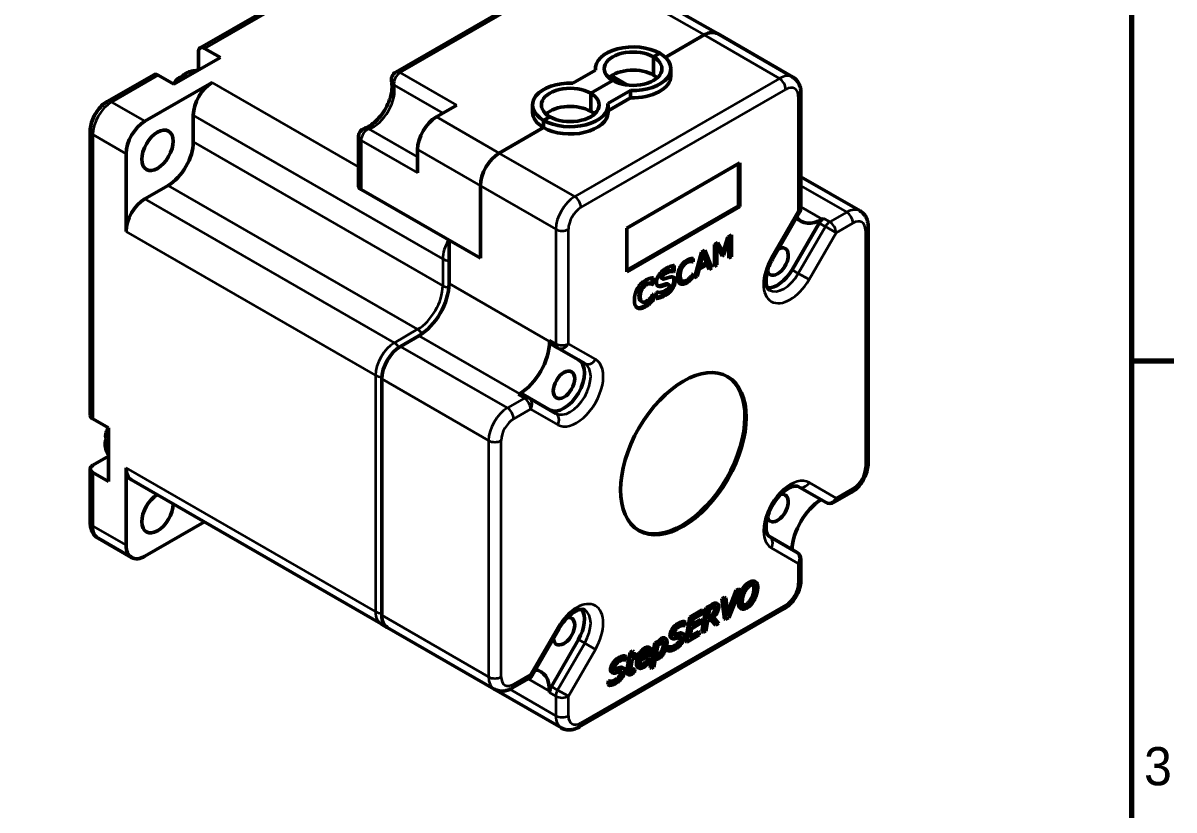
# Model space of a CAD drawing. Header units: millimetres. Extents: x -2 to 1336, y -106 to 364.
# Drawn here: x 377.6 to 507.1, y 222 to 310.7 of the extents above; entities that cross this region are included whole.
import ezdxf

# ---------------------------------------------------------------- set-up
doc = ezdxf.new("R2010")
doc.units = ezdxf.units.MM
doc.header["$LTSCALE"] = 1.2
doc.layers.get('0').update_dxf_attribs({"lineweight": 25})
for name, color, linetype, lineweight in [('경계(ISO)', 7, 'Continuous', 70), ('외형선(ISO)', 7, 'Continuous', 50), ('좁은 외형선(ISO)', 7, 'Continuous', 35)]:
    doc.layers.add(name, color=color, linetype=linetype, lineweight=lineweight)
doc.styles.get("Standard").update_dxf_attribs({"font": ''})
doc.styles.get('Standard').set_extended_font_data('Gulim')

# ---------------------------------------------------------------- blocks, each defined once
blk = doc.blocks.new('경계 Default Border')
at = {"layer": '경계(ISO)'}
blk.add_line((410, 222.75), (413.9, 222.75), dxfattribs=at)
at = {"layer": '경계(ISO)', "flags": 128}
blk.add_lwpolyline([(10, 10), (10, 287), (410, 287), (410, 10), (10, 10)], dxfattribs=at)
at = {"layer": '경계(ISO)', "insert": (411.16, 183.79), "char_height": 3.5, "attachment_point": 7}
blk.add_mtext('3', dxfattribs=at)

msp = doc.modelspace()

# ---------------------------------------------------------------- linework, layer by layer
at = {"layer": '외형선(ISO)', "color": 0}
for p, q in [((425.255, 323.878), (397.536, 307.875)), ((419.551, 305.154), (438.03, 315.822)), ((455.751, 309.485), (448.68, 313.567)), ((449.889, 306.817), (454.251, 309.336)), ((454.251, 309.336), (449.889, 306.817)), ((464.237, 304.586), (455.751, 309.485)), ((397.329, 307.417), (397.329, 305.376)), ((398.036, 307.826), (399.804, 306.805)), ((449.266, 307.274), (448.559, 306.866)), ((448.559, 306.866), (449.266, 307.274)), ((399.804, 306.805), (394.571, 303.784)), ((448.559, 304.825), (448.559, 306.866)), ((448.559, 306.866), (448.559, 304.825)), ((387.071, 301.833), (392.304, 304.854)), ((394.571, 303.784), (392.804, 304.805)), ((442.02, 305.377), (439.471, 303.905)), ((442.011, 305.372), (442.011, 305.539)), ((445.631, 303.699), (443.826, 304.741)), ((450.511, 304.723), (450.511, 305.539)), ((391.319, 299.62), (398.885, 303.988)), ((443.963, 304.213), (441.488, 302.784)), ((443.963, 304.213), (441.488, 302.784)), ((441.488, 300.742), (441.488, 302.784)), ((441.488, 302.784), (441.488, 300.742)), ((443.431, 301.619), (445.98, 303.091)), ((445.98, 302.274), (443.44, 300.808)), ((445.98, 302.274), (445.98, 303.091)), ((465.151, 289.912), (465.151, 302.804)), ((424.128, 300.11), (426.415, 301.43)), ((434.94, 301.457), (434.94, 300.64)), ((443.44, 300.64), (443.44, 301.457)), ((396.763, 300.314), (396.763, 297.293)), ((436.892, 300.13), (436.185, 299.722)), ((436.892, 300.13), (436.185, 299.722)), ((436.185, 298.905), (436.185, 299.722)), ((436.185, 298.905), (436.185, 299.722)), ((385.157, 266.511), (385.157, 298.517)), ((431.2, 296.027), (436.185, 298.905)), ((436.185, 298.905), (431.2, 296.027)), ((415.35, 292.353), (415.35, 297.878)), ((389.197, 287.209), (389.197, 295.946)), ((422.007, 293.795), (422.007, 296.435)), ((445.554, 287.576), (458.282, 294.925)), ((458.14, 294.843), (458.14, 290.108)), ((458.282, 294.925), (458.282, 290.026)), ((465.151, 293.362), (471.803, 289.521)), ((393.935, 292.394), (391.319, 290.883)), ((429.078, 284.188), (415.643, 291.945)), ((429.078, 292.353), (429.078, 284.188)), ((429.078, 292.353), (429.078, 284.188)), ((458.14, 290.108), (445.554, 282.841)), ((458.282, 290.026), (445.554, 282.677)), ((458.282, 290.026), (458.14, 290.108)), ((461.973, 284.139), (465.017, 289.412)), ((467.194, 288.155), (464.149, 282.882)), ((467.694, 288.683), (467.545, 288.597)), ((472.717, 261.122), (472.717, 287.74)), ((445.554, 282.677), (445.554, 287.576)), ((456.895, 286.395), (456.306, 284.619)), ((456.38, 284.911), (456.927, 286.59)), ((457.036, 286.313), (456.448, 284.538)), ((457.036, 286.313), (456.895, 286.395)), ((456.927, 286.59), (457.319, 286.816)), ((457.036, 284.204), (457.036, 286.313)), ((457.177, 286.735), (457.177, 284.448)), ((457.319, 286.816), (457.319, 284.367)), ((425.543, 281.33), (425.543, 286.229)), ((429.078, 284.188), (425.543, 286.229)), ((453.959, 284.877), (454.337, 285.095)), ((454.247, 285.043), (454.968, 283.173)), ((454.337, 285.095), (455.109, 283.091)), ((455.431, 285.726), (455.816, 285.948)), ((455.431, 283.277), (455.431, 285.726)), ((455.694, 285.539), (455.553, 285.62)), ((455.553, 285.62), (455.553, 283.511)), ((456.28, 284.441), (455.694, 285.539)), ((455.694, 285.539), (455.694, 283.429)), ((455.742, 285.906), (456.239, 284.992)), ((455.816, 285.948), (456.38, 284.911)), ((456.38, 284.911), (456.239, 284.992)), ((452.895, 283.868), (452.874, 283.856)), ((453.015, 283.774), (452.874, 283.856)), ((452.895, 284.166), (452.895, 283.868)), ((453.036, 283.786), (452.895, 283.868)), ((453.036, 283.786), (453.015, 283.774)), ((453.036, 284.172), (453.036, 283.786)), ((453.187, 281.981), (453.959, 284.877)), ((454, 284.779), (453.626, 283.36)), ((454.141, 284.698), (453.767, 283.278)), ((453.767, 283.278), (454.513, 283.709)), ((454.141, 284.698), (454, 284.779)), ((454.513, 283.709), (454.141, 284.698)), ((456.306, 284.619), (456.213, 284.566)), ((456.448, 284.538), (456.28, 284.441)), ((456.448, 284.538), (456.306, 284.619)), ((457.177, 284.448), (457.036, 284.367)), ((457.319, 284.367), (457.036, 284.204)), ((457.319, 284.367), (457.177, 284.448)), ((450.751, 282.798), (450.682, 282.758)), ((450.823, 282.677), (450.682, 282.758)), ((450.751, 283.351), (450.751, 282.798)), ((450.892, 282.716), (450.751, 282.798)), ((450.892, 282.716), (450.823, 282.677)), ((450.892, 283.374), (450.892, 282.716)), ((453.015, 282.442), (453.036, 282.454)), ((453.036, 282.454), (453.036, 282.072)), ((453.537, 283.027), (453.331, 282.228)), ((453.679, 282.945), (453.473, 282.146)), ((454.46, 283.56), (453.537, 283.027)), ((453.679, 282.945), (453.537, 283.027)), ((453.767, 283.278), (453.626, 283.36)), ((454.602, 283.478), (453.679, 282.945)), ((454.602, 283.478), (454.46, 283.56)), ((454.809, 282.918), (454.602, 283.478)), ((454.968, 283.173), (454.76, 283.053)), ((455.109, 283.091), (454.809, 282.918)), ((455.109, 283.091), (454.968, 283.173)), ((455.553, 283.511), (455.431, 283.44)), ((455.694, 283.429), (455.431, 283.277)), ((455.694, 283.429), (455.553, 283.511)), ((448.191, 281.313), (448.049, 281.395)), ((448.399, 281.363), (448.326, 281.321)), ((448.468, 281.24), (448.326, 281.321)), ((448.399, 281.967), (448.399, 281.363)), ((448.54, 281.282), (448.399, 281.363)), ((448.54, 281.282), (448.468, 281.24)), ((448.54, 281.974), (448.54, 281.282)), ((449.596, 281.862), (449.455, 281.943)), ((449.704, 282.294), (449.563, 282.376)), ((450.28, 281.216), (450.138, 281.298)), ((451.798, 281.641), (451.656, 281.723)), ((452.895, 282.262), (452.895, 282.154)), ((453.036, 282.072), (452.895, 282.154)), ((453.473, 282.146), (453.187, 281.981)), ((453.331, 282.228), (453.238, 282.174)), ((453.473, 282.146), (453.331, 282.228)), ((448.399, 280.016), (448.399, 279.569)), ((448.474, 280.133), (448.54, 280.171)), ((448.54, 280.171), (448.54, 279.488)), ((448.876, 280.346), (448.946, 280.387)), ((448.876, 279.663), (448.876, 280.346)), ((447.276, 279.283), (447.135, 279.365)), ((448.185, 279.119), (448.043, 279.201)), ((448.54, 279.488), (448.399, 279.569)), ((420.098, 274.268), (422.149, 275.451)), ((436.856, 274.97), (436.856, 274.798)), ((437.064, 274.512), (437.771, 274.104)), ((437.771, 274.104), (440.815, 272.346)), ((417.977, 270.593), (417.977, 243.976)), ((433.462, 268.919), (433.314, 268.834)), ((434.521, 268.475), (433.814, 268.883)), ((437.565, 266.717), (434.521, 268.475)), ((385.45, 266.103), (387.218, 265.082)), ((387.218, 265.082), (387.218, 259.04)), ((387.218, 261.898), (385.45, 260.877)), ((385.157, 260.469), (385.157, 254.427)), ((389.197, 251.855), (389.197, 260.591)), ((387.218, 259.04), (385.45, 260.061)), ((389.819, 259.218), (417.891, 243.01)), ((464.856, 258.466), (467.901, 256.708)), ((468.901, 256.708), (470.803, 257.806)), ((398.006, 254.491), (391.319, 250.63)), ((386.071, 252.645), (389.819, 250.481)), ((464.651, 251.079), (461.606, 252.837)), ((465.151, 248.017), (465.151, 250.213)), ((459.944, 247.788), (460.085, 247.706)), ((456.877, 244.262), (457.87, 246.788)), ((458.011, 246.707), (456.917, 243.921)), ((457.047, 243.7), (458.309, 246.879)), ((457.87, 246.788), (458.168, 246.96)), ((457.87, 246.788), (458.011, 246.707)), ((458.309, 246.879), (458.011, 246.707)), ((458.168, 246.96), (458.309, 246.879)), ((454.001, 242.105), (454.491, 244.838)), ((454.491, 244.838), (455.068, 245.171)), ((454.491, 244.838), (454.633, 244.756)), ((455.21, 245.089), (454.633, 244.756)), ((455.593, 245.34), (455.734, 245.258)), ((455.648, 245.318), (455.789, 245.236)), ((456.247, 245.852), (456.54, 246.021)), ((456.53, 243.565), (456.247, 245.852)), ((456.247, 245.852), (456.389, 245.77)), ((456.681, 245.939), (456.389, 245.77)), ((456.389, 245.77), (456.671, 243.484)), ((456.54, 246.021), (456.681, 245.939)), ((456.917, 243.921), (456.681, 245.939)), ((440.185, 231.393), (463.237, 244.702)), ((452.157, 241.041), (452.647, 243.773)), ((452.789, 243.691), (452.299, 240.959)), ((452.647, 243.773), (454.043, 244.579)), ((452.647, 243.773), (452.789, 243.691)), ((454.184, 244.497), (452.789, 243.691)), ((452.877, 242.773), (453.015, 243.547)), ((453.015, 243.547), (454.129, 244.189)), ((454.043, 244.579), (454.184, 244.497)), ((454.129, 244.189), (454.184, 244.497)), ((454.633, 244.756), (454.143, 242.024)), ((454.676, 243.571), (454.863, 244.621)), ((454.974, 243.743), (454.676, 243.571)), ((454.709, 243.754), (454.833, 243.825)), ((454.863, 244.621), (455.182, 244.805)), ((455.26, 244.204), (455.402, 244.122)), ((455.916, 243.048), (455.305, 243.752)), ((456.53, 243.565), (456.671, 243.484)), ((456.671, 243.484), (457.047, 243.7)), ((458.32, 244.794), (458.461, 244.712)), ((418.598, 242.602), (417.891, 243.01)), ((418.598, 242.602), (430.619, 235.662)), ((434.887, 237.225), (437.931, 242.498)), ((452.052, 243.293), (452.193, 243.212)), ((452.108, 242.813), (452.129, 242.825)), ((452.129, 242.825), (452.193, 243.212)), ((452.636, 241.43), (452.822, 242.465)), ((452.822, 242.465), (453.937, 243.109)), ((453.992, 243.417), (452.877, 242.773)), ((452.91, 242.955), (453.851, 243.498)), ((453.851, 243.498), (453.992, 243.417)), ((453.937, 243.109), (453.992, 243.417)), ((454.429, 242.189), (454.624, 243.282)), ((454.624, 243.282), (455.028, 243.515)), ((455.444, 242.938), (454.979, 243.487)), ((455.028, 243.515), (455.585, 242.857)), ((455.444, 242.938), (455.585, 242.857)), ((455.585, 242.857), (455.916, 243.048)), ((440.108, 241.241), (437.064, 235.968)), ((448.692, 240.878), (448.959, 241.032)), ((449.1, 240.95), (448.833, 240.796)), ((448.959, 241.032), (449.1, 240.95)), ((449.062, 240.736), (449.1, 240.95)), ((449.797, 241.429), (449.938, 241.347)), ((450.533, 241.438), (450.674, 241.356)), ((450.971, 241.802), (451.112, 241.72)), ((451.466, 241.961), (451.608, 241.88)), ((451.766, 241.952), (451.908, 241.871)), ((452.157, 241.041), (452.299, 240.959)), ((452.299, 240.959), (453.696, 241.766)), ((453.751, 242.074), (452.636, 241.43)), ((452.669, 241.612), (453.61, 242.155)), ((453.61, 242.155), (453.751, 242.074)), ((453.696, 241.766), (453.751, 242.074)), ((454.001, 242.105), (454.143, 242.024)), ((454.143, 242.024), (454.429, 242.189)), ((445.809, 239.213), (445.914, 239.802)), ((445.914, 239.802), (446.183, 239.957)), ((445.914, 239.802), (446.056, 239.72)), ((446.056, 239.72), (445.95, 239.131)), ((446.324, 239.875), (446.056, 239.72)), ((446.183, 239.957), (446.324, 239.875)), ((446.219, 239.286), (446.324, 239.875)), ((446.251, 239.469), (446.63, 239.687)), ((446.63, 239.687), (446.771, 239.605)), ((447.16, 239.275), (447.875, 239.688)), ((447.875, 239.688), (448.016, 239.606)), ((448.016, 240.373), (448.157, 240.291)), ((448.188, 238.071), (448.692, 240.878)), ((448.833, 240.796), (448.33, 237.99)), ((448.692, 240.878), (448.833, 240.796)), ((448.802, 239.284), (449.01, 240.446)), ((450.136, 240.034), (450.206, 240.448)), ((450.136, 240.034), (450.278, 239.952)), ((450.206, 240.448), (450.225, 240.459)), ((450.206, 240.448), (450.347, 240.366)), ((450.225, 240.459), (450.366, 240.377)), ((450.347, 240.366), (450.278, 239.952)), ((450.366, 240.377), (450.347, 240.366)), ((445.35, 239.424), (445.491, 239.342)), ((445.406, 238.943), (445.427, 238.955)), ((445.427, 238.955), (445.491, 239.342)), ((445.561, 237.832), (445.726, 238.752)), ((445.578, 238.83), (445.627, 239.108)), ((445.578, 238.83), (445.72, 238.749)), ((445.627, 239.108), (445.809, 239.213)), ((445.627, 239.108), (445.768, 239.026)), ((445.9, 238.852), (445.703, 237.751)), ((445.768, 239.026), (445.72, 238.749)), ((445.72, 238.749), (445.9, 238.852)), ((445.95, 239.131), (445.768, 239.026)), ((445.809, 239.213), (445.95, 239.131)), ((445.997, 238.061), (446.168, 239.007)), ((446.168, 239.007), (446.723, 239.327)), ((446.771, 239.605), (446.219, 239.286)), ((446.723, 239.327), (446.771, 239.605)), ((447.065, 238.829), (448.239, 239.507)), ((448.016, 239.606), (447.103, 239.079)), ((447.982, 239.076), (447.998, 239.085)), ((447.982, 239.076), (448.123, 238.994)), ((447.998, 239.085), (448.139, 239.003)), ((448.08, 238.636), (448.139, 239.003)), ((448.139, 239.003), (448.123, 238.994)), ((448.598, 238.145), (448.752, 239.007)), ((443.831, 237.568), (443.973, 237.487)), ((444.269, 237.932), (444.411, 237.851)), ((444.765, 238.092), (444.906, 238.011)), ((445.065, 238.083), (445.206, 238.002)), ((445.561, 237.832), (445.703, 237.751)), ((445.624, 237.354), (445.765, 237.272)), ((446.316, 237.95), (446.33, 237.958)), ((446.316, 237.95), (446.458, 237.869)), ((446.33, 237.958), (446.471, 237.877)), ((446.421, 237.582), (446.471, 237.877)), ((446.471, 237.877), (446.458, 237.869)), ((446.784, 238.112), (446.925, 238.031)), ((448.188, 238.071), (448.33, 237.99)), ((448.33, 237.99), (448.598, 238.145)), ((432.619, 235.761), (434.521, 236.859)), ((443.435, 236.165), (443.504, 236.579)), ((443.435, 236.165), (443.576, 236.083)), ((443.504, 236.579), (443.523, 236.59)), ((443.504, 236.579), (443.645, 236.497)), ((443.523, 236.59), (443.664, 236.508)), ((443.645, 236.497), (443.576, 236.083)), ((443.664, 236.508), (443.645, 236.497)), ((438.185, 231.294), (430.619, 235.662)), ((436.856, 235.443), (436.856, 235.271))]:
    msp.add_line(p, q, dxfattribs=at)
for centre, radius, start, end in [((397.188, 302.273), 3.05, 89.07064, 101.26179), ((420.051, 304.287), 1, 120, 193.05943), ((397.188, 302.273), 3.05, 138.73821, 150), ((416.35, 297.878), 1, 106.94057, 180), ((464.151, 289.912), 1, 330, 0), ((389.834, 263.571), 3.05, 150, 161.26179), ((389.834, 263.571), 3.05, 198.73821, 210.92936), ((468.401, 257.574), 1, 240, 300), ((464.151, 250.213), 1, 0, 60), ((434.021, 237.725), 1, 300, 330)]:
    msp.add_arc(centre, radius, start, end, dxfattribs=at)
for centre, major_axis, start_param, end_param in [((454.251, 306.887), (1.5, 2.598), 0, 0.7853982), ((454.251, 306.887), (1.5, 2.598), 0, 0.7853982), ((398.036, 307.009), (-0.5, 0.866), 5.4977871, 7.0685835), ((446.261, 305.539), (-4.25, 0), 3.9269908, 6.3493296), ((446.261, 305.539), (-3.25, 0), 3.9269908, 7.0685835), ((446.261, 305.539), (4.25, 0), 4.6462447, 7.0685835), ((446.261, 305.539), (3.25, 0), 3.9269908, 7.0685835), ((392.804, 303.988), (-0.5, 0.866), 5.4977871, 6.2831853), ((396.622, 301.947), (-1.472, 2.549), 6.0537134, 6.4765888), ((397.188, 304.315), (-1.747, 0), 5.0221657, 5.9734086), ((397.753, 302.6), (-1.472, 2.549), 6.0537134, 6.145922), ((446.261, 303.498), (-3.25, 0), 3.9269908, 5.7080739), ((446.261, 304.723), (4.25, 0), 4.6462447, 6.2831853), ((446.261, 303.498), (-3.25, 0), 3.7167041, 3.9269908), ((398.885, 301.539), (-1.5, -2.598), 3.9269908, 5.4977871), ((439.19, 301.457), (-4.25, 0), 4.6462447, 7.0685835), ((439.19, 301.457), (-3.25, 0), 3.9269908, 7.0685835), ((439.19, 301.457), (3.25, 0), 3.9269908, 7.0685835), ((439.19, 300.64), (-4.25, 0), 0, 0.7853982), ((439.19, 301.457), (4.25, 0), 3.9269908, 6.3493296), ((439.19, 300.64), (4.25, 0), 3.9269908, 6.2831853), ((439.19, 299.416), (-3.25, 0), 3.9269908, 5.7080739), ((439.19, 299.416), (-3.25, 0), 3.7167041, 3.9269908), ((391.319, 297.17), (1.5, 2.598), 0.7853982, 2.3561945), ((424.128, 297.66), (-1.5, -2.598), 3.9269908, 5.4977871), ((393.935, 295.66), (2, 3.464), 3.9269908, 5.4977871), ((431.2, 293.578), (-1.5, -2.598), 3.9269908, 5.4977871), ((431.2, 293.578), (1.5, 2.598), 0.7853982, 2.3561945), ((416.35, 292.353), (-1, 0), 0, 0.7853982), ((391.319, 288.434), (-1.5, -2.598), 3.9269908, 5.4977871), ((467.545, 292.516), (-2.4, -4.157), 6.0511642, 7.0685835), ((467.694, 287.866), (0.5, 0.866), 0.7853982, 1.5707963), ((462.524, 283.821), (0.85, 1.472), 2.6675698, 6.9897915), ((462.524, 283.821), (-1.625, -2.815), 0.2655648, 1.5707963), ((422.149, 279.371), (-2.4, -4.157), 0.7853982, 2.3561945), ((433.462, 272.839), (-2.4, -4.157), 0.7853982, 2.3561945), ((437.564, 275.378), (-0.5, -0.866), 5.4977871, 6.2831853), ((420.098, 271.818), (-1.5, -2.598), 3.9269908, 5.4977871), ((438.483, 269.94), (1.625, 2.815), 3.1415927, 6.2831853), ((451.776, 262.265), (5, 8.66), 3.1557353, 6.2690427), ((433.314, 268.017), (0.5, 0.866), 0, 0.7853982), ((386.157, 266.511), (-1, 0), 0, 0.7853982), ((389.834, 264.225), (-2.943, 0), 6.0897819, 6.5126572), ((388.066, 262.551), (-0.874, 1.513), 0.3097767, 1.2610197), ((389.834, 262.918), (-2.943, 0), 0.1372633, 0.2294719), ((386.157, 260.469), (-1, 0), 5.4977871, 7.0685835), ((391.319, 261.816), (-1.5, -2.598), 5.4977871, 6.2831853), ((392.733, 255.529), (-1.25, -2.165), 3.9439049, 8.6224658), ((462.524, 256.06), (0.85, 1.472), 2.6675698, 6.7572081), ((467.545, 253.161), (2.4, 4.157), 0.8270043, 2.3145883), ((391.319, 253.079), (-1.5, -2.598), 5.4977871, 7.0685835), ((420.098, 245.2), (-1.5, -2.598), 5.4977871, 6.2831853), ((438.483, 242.179), (0.85, 1.472), 2.4349865, 6.7572081), ((438.483, 242.179), (1.625, 2.815), 4.712389, 6.0176205), ((433.462, 233.484), (2.4, 4.157), 5.4977871, 6.5152064), ((437.564, 235.68), (0.5, 0.866), 1.5707963, 2.3561945)]:
    msp.add_ellipse(centre, major_axis=major_axis, ratio=0.5773503, start_param=start_param, end_param=end_param, dxfattribs=at)
for centre, major_axis in [((392.733, 296.354), (1.25, 2.165)), ((451.918, 262.183), (5, 8.66)), ((438.483, 269.94), (-0.85, -1.472))]:
    msp.add_ellipse(centre, major_axis=major_axis, ratio=0.5773503, dxfattribs=at)
for points, degree, knots in [([(464.237, 304.586), (464.367, 304.51), (464.488, 304.416), (464.696, 304.205), (464.785, 304.088), (464.929, 303.844), (464.986, 303.716), (465.073, 303.458), (465.103, 303.328), (465.142, 303.066), (465.151, 302.935), (465.151, 302.804)], 3, [0.78539816, 0.78539816, 0.78539816, 0.78539816, 0.9424778, 0.9424778, 1.09955743, 1.09955743, 1.25663706, 1.25663706, 1.41371669, 1.41371669, 1.57079633, 1.57079633, 1.57079633, 1.57079633]), ([(416.059, 298.834), (416.235, 298.888), (416.439, 298.981), (416.871, 299.251), (417.098, 299.428), (417.551, 299.859), (417.776, 300.116), (418.193, 300.685), (418.385, 300.999), (418.709, 301.645), (418.842, 301.978), (419.033, 302.619), (419.093, 302.928), (419.143, 303.479), (419.135, 303.723), (419.096, 303.972), (419.087, 304.018), (419.077, 304.062)], 3, [1.3388368, 1.3388368, 1.3388368, 1.3388368, 1.6123959, 1.6123959, 1.8860299, 1.8860299, 2.1686032, 2.1686032, 2.4571963, 2.4571963, 2.7466141, 2.7466141, 3.0313733, 3.0313733, 3.307222, 3.307222, 3.3735522, 3.3735522, 3.3735522, 3.3735522]), ([(385.157, 298.517), (385.157, 298.779), (385.192, 299.04), (385.316, 299.555), (385.406, 299.808), (385.632, 300.297), (385.768, 300.532), (386.078, 300.972), (386.253, 301.176), (386.636, 301.541), (386.844, 301.702), (387.071, 301.833)], 3, [6.2831853, 6.2831853, 6.2831853, 6.2831853, 6.5973446, 6.5973446, 6.9115038, 6.9115038, 7.2256631, 7.2256631, 7.5398224, 7.5398224, 7.8539816, 7.8539816, 7.8539816, 7.8539816]), ([(471.803, 289.521), (471.933, 289.446), (472.054, 289.352), (472.262, 289.141), (472.351, 289.024), (472.496, 288.779), (472.552, 288.652), (472.639, 288.394), (472.669, 288.263), (472.708, 288.002), (472.717, 287.871), (472.717, 287.74)], 3, [0.78539816, 0.78539816, 0.78539816, 0.78539816, 0.9424778, 0.9424778, 1.09955743, 1.09955743, 1.25663706, 1.25663706, 1.41371669, 1.41371669, 1.57079633, 1.57079633, 1.57079633, 1.57079633]), ([(461.606, 280.598), (461.541, 280.636), (461.48, 280.69), (461.349, 280.911), (461.286, 281.079), (461.224, 281.496), (461.217, 281.728), (461.265, 282.248), (461.321, 282.536), (461.498, 283.142), (461.622, 283.459), (461.836, 283.894), (461.902, 284.018), (461.973, 284.139)], 3, [3.9269908, 3.9269908, 3.9269908, 3.9269908, 4.2411501, 4.2411501, 4.5553093, 4.5553093, 4.8247761, 4.8247761, 5.0995412, 5.0995412, 5.3832016, 5.3832016, 5.4977871, 5.4977871, 5.4977871, 5.4977871]), ([(450.138, 281.298), (450.132, 281.302), (450.056, 281.333), (449.922, 281.293)], 2, [0.8913043, 0.8913043, 0.8913043, 1, 2, 2, 2]), ([(452.174, 281.516), (451.942, 281.382), (451.613, 281.323), (451.501, 281.361)], 2, [0, 0, 0, 1, 1.7438191, 1.7438191, 1.7438191]), ([(446.924, 279.952), (446.924, 279.684), (447.049, 279.414), (447.135, 279.365)], 2, [0, 0, 0, 1, 1.8989899, 1.8989899, 1.8989899]), ([(449.698, 280.079), (449.391, 279.902), (449.013, 279.786), (448.876, 279.763)], 2, [0, 0, 0, 1, 1.6548861, 1.6548861, 1.6548861]), ([(447.524, 278.819), (447.247, 278.659), (446.821, 278.586), (446.673, 278.64)], 2, [0, 0, 0, 1, 1.8261362, 1.8261362, 1.8261362]), ([(472.717, 261.122), (472.717, 260.86), (472.682, 260.599), (472.557, 260.085), (472.467, 259.832), (472.242, 259.343), (472.106, 259.107), (471.795, 258.668), (471.621, 258.463), (471.238, 258.098), (471.029, 257.937), (470.803, 257.806)], 3, [1.5707963, 1.5707963, 1.5707963, 1.5707963, 1.8849556, 1.8849556, 2.1991149, 2.1991149, 2.5132741, 2.5132741, 2.8274334, 2.8274334, 3.1415927, 3.1415927, 3.1415927, 3.1415927]), ([(461.606, 252.837), (461.541, 252.875), (461.48, 252.929), (461.347, 253.154), (461.281, 253.331), (461.222, 253.764), (461.218, 253.999), (461.271, 254.524), (461.33, 254.815), (461.514, 255.423), (461.64, 255.74), (461.953, 256.364), (462.14, 256.669), (462.549, 257.229), (462.773, 257.483), (463.223, 257.91), (463.45, 258.085), (463.872, 258.343), (464.067, 258.428), (464.4, 258.525), (464.536, 258.537), (464.735, 258.521), (464.8, 258.498), (464.856, 258.466)], 3, [3.9269908, 3.9269908, 3.9269908, 3.9269908, 4.2411501, 4.2411501, 4.5674474, 4.5674474, 4.8367766, 4.8367766, 5.1119613, 5.1119613, 5.3959444, 5.3959444, 5.6845881, 5.6845881, 5.9724009, 5.9724009, 6.2538834, 6.2538834, 6.5258979, 6.5258979, 6.7985939, 6.7985939, 7.0685835, 7.0685835, 7.0685835, 7.0685835]), ([(385.157, 254.427), (385.157, 254.296), (385.166, 254.165), (385.205, 253.903), (385.235, 253.773), (385.321, 253.515), (385.378, 253.387), (385.523, 253.143), (385.611, 253.025), (385.82, 252.814), (385.94, 252.721), (386.071, 252.645)], 3, [0, 0, 0, 0, 0.15707963, 0.15707963, 0.31415927, 0.31415927, 0.4712389, 0.4712389, 0.62831853, 0.62831853, 0.78539816, 0.78539816, 0.78539816, 0.78539816]), ([(459.34, 247.689), (459.718, 247.907), (459.939, 247.791), (459.944, 247.788)], 2, [0, 0, 0, 1, 1.0242826, 1.0242826, 1.0242826]), ([(465.151, 248.017), (465.151, 247.755), (465.116, 247.495), (464.991, 246.98), (464.901, 246.727), (464.676, 246.238), (464.54, 246.003), (464.229, 245.563), (464.055, 245.358), (463.672, 244.993), (463.463, 244.833), (463.237, 244.702)], 3, [1.5707963, 1.5707963, 1.5707963, 1.5707963, 1.8849556, 1.8849556, 2.1991149, 2.1991149, 2.5132741, 2.5132741, 2.8274334, 2.8274334, 3.1415927, 3.1415927, 3.1415927, 3.1415927]), ([(437.931, 242.498), (438.108, 242.804), (438.311, 243.096), (438.742, 243.615), (438.971, 243.843), (439.42, 244.213), (439.639, 244.356), (440.035, 244.553), (440.212, 244.61), (440.506, 244.66), (440.617, 244.652), (440.744, 244.621), (440.781, 244.605), (440.815, 244.586)], 3, [5.4977871, 5.4977871, 5.4977871, 5.4977871, 5.7867825, 5.7867825, 6.0729523, 6.0729523, 6.3511453, 6.3511453, 6.6208215, 6.6208215, 6.9044028, 6.9044028, 7.0685835, 7.0685835, 7.0685835, 7.0685835]), ([(417.891, 243.01), (418.022, 242.935), (418.163, 242.878), (418.311, 242.839), (418.316, 242.837), (418.321, 242.836)], 3, [0.78539816, 0.78539816, 0.78539816, 0.78539816, 0.9424778, 0.9424778, 0.94781931, 0.94781931, 0.94781931, 0.94781931]), ([(449.045, 240.982), (449.113, 241.068), (449.31, 241.287), (449.464, 241.376)], 2, [0.4748431, 0.4748431, 0.4748431, 1, 2, 2, 2]), ([(447.592, 240.295), (447.863, 240.451), (448.011, 240.375), (448.016, 240.373)], 2, [0, 0, 0, 1, 1.0344828, 1.0344828, 1.0344828]), ([(448.819, 239.378), (448.828, 239.379), (448.921, 239.402), (449.04, 239.471)], 2, [0.8952138, 0.8952138, 0.8952138, 1, 2, 2, 2]), ([(432.619, 235.761), (432.505, 235.696), (432.388, 235.638), (432.141, 235.541), (432.013, 235.501), (431.747, 235.448), (431.608, 235.433), (431.324, 235.436), (431.178, 235.454), (430.891, 235.529), (430.75, 235.586), (430.619, 235.662)], 3, [3.14159265, 3.14159265, 3.14159265, 3.14159265, 3.29867229, 3.29867229, 3.45575192, 3.45575192, 3.61283155, 3.61283155, 3.76991118, 3.76991118, 3.92699082, 3.92699082, 3.92699082, 3.92699082]), ([(440.185, 231.393), (440.072, 231.327), (439.954, 231.269), (439.708, 231.172), (439.579, 231.133), (439.313, 231.079), (439.174, 231.065), (438.89, 231.068), (438.744, 231.086), (438.457, 231.161), (438.316, 231.218), (438.185, 231.294)], 3, [3.14159265, 3.14159265, 3.14159265, 3.14159265, 3.29867229, 3.29867229, 3.45575192, 3.45575192, 3.61283155, 3.61283155, 3.76991118, 3.76991118, 3.92699082, 3.92699082, 3.92699082, 3.92699082])]:
    msp.add_open_spline(points, degree=degree, knots=knots, dxfattribs=at)
for points in [[(451.564, 283.21), (451.699, 283.448), (452.084, 283.838), (452.318, 283.973)], [(452.157, 283.766), (451.996, 283.673), (451.738, 283.404), (451.636, 283.219)], [(452.874, 283.856), (452.697, 283.924), (452.353, 283.879), (452.157, 283.766)], [(453.015, 283.774), (452.839, 283.842), (452.494, 283.797), (452.298, 283.684)], [(452.318, 283.973), (452.487, 284.071), (452.828, 284.172), (453.036, 284.172)], [(448.89, 281.507), (448.89, 281.906), (449.51, 282.768), (449.997, 283.049)], [(449.874, 282.616), (449.793, 282.569), (449.635, 282.453), (449.563, 282.376)], [(450.015, 282.534), (449.934, 282.488), (449.777, 282.371), (449.704, 282.294)], [(450.682, 282.758), (450.532, 282.81), (450.1, 282.747), (449.874, 282.616)], [(449.997, 283.049), (450.242, 283.19), (450.718, 283.355), (450.892, 283.374)], [(450.823, 282.677), (450.674, 282.728), (450.242, 282.665), (450.015, 282.534)], [(451.277, 282.1), (451.277, 282.404), (451.426, 282.966), (451.564, 283.21)], [(451.636, 283.219), (451.537, 283.038), (451.428, 282.599), (451.428, 282.351)], [(451.777, 283.137), (451.679, 282.956), (451.569, 282.517), (451.569, 282.269)], [(452.298, 283.684), (452.137, 283.591), (451.879, 283.322), (451.777, 283.137)], [(452.3, 281.707), (452.505, 281.825), (452.861, 282.193), (453.015, 282.442)], [(446.746, 280.78), (446.908, 281.062), (447.385, 281.545), (447.668, 281.709)], [(447.623, 281.293), (447.49, 281.216), (447.245, 280.977), (447.144, 280.807)], [(447.765, 281.212), (447.631, 281.135), (447.387, 280.896), (447.286, 280.725)], [(448.049, 281.395), (447.957, 281.402), (447.744, 281.363), (447.623, 281.293)], [(447.668, 281.709), (447.823, 281.798), (448.074, 281.903), (448.181, 281.932)], [(448.191, 281.313), (448.098, 281.32), (447.886, 281.282), (447.765, 281.212)], [(448.326, 281.321), (448.28, 281.341), (448.138, 281.385), (448.049, 281.395)], [(448.181, 281.932), (448.292, 281.959), (448.472, 281.972), (448.54, 281.974)], [(448.468, 281.24), (448.421, 281.259), (448.28, 281.304), (448.191, 281.313)], [(449.476, 281.028), (449.165, 280.965), (448.89, 281.208), (448.89, 281.507)], [(449.334, 281.11), (449.136, 281.07), (449.009, 281.105)], [(449.922, 281.293), (449.783, 281.25), (449.472, 281.138), (449.334, 281.11)], [(449.563, 282.376), (449.498, 282.31), (449.405, 282.14), (449.405, 282.065)], [(449.405, 282.065), (449.405, 281.972), (449.455, 281.943)], [(450.064, 281.212), (449.924, 281.168), (449.613, 281.056), (449.476, 281.028)], [(449.704, 282.294), (449.639, 282.229), (449.547, 282.058), (449.547, 281.984)], [(449.547, 281.984), (449.547, 281.869), (449.696, 281.834), (449.904, 281.906)], [(450.85, 281.693), (450.85, 281.271), (450.229, 280.386), (449.698, 280.079)], [(450.991, 281.612), (450.991, 281.189), (450.371, 280.304), (449.839, 279.997)], [(449.904, 281.906), (450.039, 281.951), (450.292, 282.036), (450.435, 282.065)], [(450.334, 281.1), (450.334, 281.195), (450.197, 281.251), (450.064, 281.212)], [(450.435, 282.065), (450.72, 282.12), (450.991, 281.908), (450.991, 281.612)], [(450.744, 282.068), (450.85, 281.955), (450.85, 281.693)], [(451.568, 281.312), (451.431, 281.389), (451.277, 281.782), (451.277, 282.1)], [(451.428, 282.351), (451.428, 282.093), (451.549, 281.793), (451.644, 281.73)], [(452.316, 281.434), (452.084, 281.3), (451.706, 281.232), (451.568, 281.312)], [(451.569, 282.269), (451.569, 282.011), (451.691, 281.711), (451.786, 281.648)], [(451.644, 281.73), (451.65, 281.726), (451.656, 281.723)], [(451.786, 281.648), (451.886, 281.584), (452.153, 281.622), (452.3, 281.707)], [(452.587, 281.83), (452.5, 281.748), (452.296, 281.586), (452.174, 281.516)], [(452.728, 281.748), (452.641, 281.666), (452.437, 281.504), (452.316, 281.434)], [(452.895, 282.154), (452.817, 282.069), (452.69, 281.928), (452.587, 281.83)], [(453.036, 282.072), (452.958, 281.987), (452.832, 281.846), (452.728, 281.748)], [(446.403, 279.49), (446.403, 279.831), (446.579, 280.485), (446.746, 280.78)], [(447.144, 280.807), (447.045, 280.64), (446.924, 280.208), (446.924, 279.952)], [(447.286, 280.725), (447.187, 280.558), (447.066, 280.127), (447.066, 279.87)], [(447.066, 279.87), (447.066, 279.602), (447.197, 279.318), (447.296, 279.273)], [(448.209, 279.754), (448.29, 279.854), (448.429, 280.06), (448.474, 280.133)], [(449.839, 279.997), (449.532, 279.82), (449.076, 279.68), (448.876, 279.663)], [(448.946, 280.387), (449.142, 280.318), (449.633, 280.406), (449.86, 280.536)], [(449.86, 280.536), (449.918, 280.57), (450.106, 280.702), (450.167, 280.763)], [(450.167, 280.763), (450.239, 280.84), (450.334, 280.999), (450.334, 281.1)], [(446.754, 278.585), (446.587, 278.675), (446.403, 279.126), (446.403, 279.49)], [(447.666, 278.738), (447.389, 278.578), (446.922, 278.497), (446.754, 278.585)], [(447.296, 279.273), (447.397, 279.226), (447.647, 279.28), (447.769, 279.35)], [(448.043, 279.201), (447.922, 279.091), (447.71, 278.927), (447.524, 278.819)], [(448.185, 279.119), (448.064, 279.009), (447.851, 278.845), (447.666, 278.738)], [(447.769, 279.35), (447.884, 279.416), (448.112, 279.628), (448.209, 279.754)], [(448.399, 279.569), (448.306, 279.469), (448.136, 279.287), (448.043, 279.201)], [(448.54, 279.488), (448.447, 279.387), (448.278, 279.205), (448.185, 279.119)], [(458.445, 246.687), (458.601, 246.996), (459.065, 247.53), (459.34, 247.689)], [(459.482, 247.608), (459.206, 247.449), (458.742, 246.915), (458.586, 246.605)], [(460.29, 247.157), (460.29, 247.599), (459.859, 247.826), (459.482, 247.608)], [(458.112, 245.347), (458.112, 245.683), (458.284, 246.366), (458.445, 246.687)], [(458.586, 246.605), (458.425, 246.284), (458.254, 245.601), (458.254, 245.265)], [(458.552, 245.489), (458.552, 245.743), (458.675, 246.292), (458.789, 246.54)], [(458.789, 246.54), (458.907, 246.792), (459.234, 247.197), (459.438, 247.315)], [(459.438, 247.315), (459.7, 247.466), (459.992, 247.275), (459.992, 246.939)], [(459.609, 245.951), (459.728, 246.208), (459.851, 246.741), (459.851, 247.02)], [(459.992, 246.939), (459.992, 246.659), (459.87, 246.126), (459.75, 245.869)], [(459.851, 247.02), (459.851, 247.289), (459.757, 247.404)], [(459.965, 245.831), (460.124, 246.147), (460.29, 246.837), (460.29, 247.157)], [(455.068, 245.171), (455.262, 245.283), (455.504, 245.365), (455.593, 245.34)], [(455.182, 244.805), (455.296, 244.871), (455.452, 244.921), (455.507, 244.903)], [(455.734, 245.258), (455.646, 245.283), (455.403, 245.201), (455.21, 245.089)], [(455.305, 243.752), (455.575, 243.998), (455.906, 244.651), (455.906, 244.957)], [(455.458, 244.788), (455.458, 244.865), (455.441, 244.91)], [(455.507, 244.903), (455.554, 244.888), (455.599, 244.794), (455.599, 244.706)], [(455.593, 245.34), (455.623, 245.332), (455.648, 245.318)], [(455.906, 244.957), (455.906, 245.099), (455.814, 245.238), (455.734, 245.258)], [(458.32, 244.794), (458.112, 244.914), (458.112, 245.347)], [(458.254, 245.265), (458.254, 244.825), (458.682, 244.592), (459.061, 244.811)], [(459.108, 245.106), (458.844, 244.954), (458.552, 245.149), (458.552, 245.489)], [(458.647, 245.098), (458.776, 245.078), (458.966, 245.188)], [(458.966, 245.188), (459.167, 245.304), (459.496, 245.708), (459.609, 245.951)], [(459.061, 244.811), (459.347, 244.976), (459.804, 245.506), (459.965, 245.831)], [(459.75, 245.869), (459.637, 245.626), (459.308, 245.222), (459.108, 245.106)], [(454.833, 243.825), (454.971, 243.905), (455.177, 244.084), (455.26, 244.204)], [(455.402, 244.122), (455.319, 244.002), (455.113, 243.823), (454.974, 243.743)], [(455.26, 244.204), (455.354, 244.342), (455.458, 244.648), (455.458, 244.788)], [(455.599, 244.706), (455.599, 244.566), (455.495, 244.26), (455.402, 244.122)], [(450.413, 241.712), (450.413, 242.061), (450.928, 242.824), (451.335, 243.059)], [(451.476, 242.978), (451.069, 242.743), (450.555, 241.98), (450.555, 241.63)], [(450.858, 241.887), (450.858, 242.089), (451.168, 242.532), (451.426, 242.681)], [(451.335, 243.059), (451.558, 243.188), (451.92, 243.291), (452.052, 243.293)], [(451.426, 242.681), (451.634, 242.801), (452.008, 242.863), (452.108, 242.813)], [(452.193, 243.212), (452.061, 243.21), (451.699, 243.107), (451.476, 242.978)], [(449.606, 241.294), (449.452, 241.205), (449.194, 240.918), (449.062, 240.736)], [(449.464, 241.376), (449.677, 241.498), (449.797, 241.429)], [(449.491, 240.944), (449.654, 241.038), (449.801, 240.911), (449.801, 240.715)], [(450.082, 240.937), (450.082, 241.237), (449.838, 241.428), (449.606, 241.294)], [(449.66, 240.797), (449.66, 240.926), (449.628, 240.998)], [(450.533, 241.438), (450.413, 241.507), (450.413, 241.712)], [(450.555, 241.63), (450.555, 241.422), (450.801, 241.286), (451.024, 241.357)], [(451.112, 241.72), (450.969, 241.679), (450.858, 241.779), (450.858, 241.887)], [(450.875, 241.784), (450.917, 241.786), (450.971, 241.802)], [(450.945, 240.565), (451.248, 240.74), (451.572, 241.205), (451.572, 241.421)], [(450.971, 241.802), (451.061, 241.83), (451.364, 241.933), (451.466, 241.961)], [(451.024, 241.357), (451.138, 241.391), (451.395, 241.485), (451.486, 241.508)], [(451.713, 241.339), (451.713, 241.123), (451.389, 240.658), (451.086, 240.483)], [(451.608, 241.88), (451.505, 241.851), (451.202, 241.748), (451.112, 241.72)], [(451.466, 241.961), (451.662, 242.013), (451.766, 241.952)], [(451.486, 241.508), (451.597, 241.536), (451.713, 241.453), (451.713, 241.339)], [(451.572, 241.421), (451.572, 241.479), (451.556, 241.519)], [(452.02, 241.608), (452.02, 241.8), (451.81, 241.933), (451.608, 241.88)], [(451.76, 240.864), (451.883, 241.049), (452.02, 241.446), (452.02, 241.608)], [(446.631, 238.512), (446.631, 239.018), (447.184, 240.059), (447.592, 240.295)], [(447.734, 240.213), (447.325, 239.977), (446.773, 238.936), (446.773, 238.431)], [(447.103, 239.079), (447.161, 239.348), (447.474, 239.819), (447.677, 239.936)], [(447.677, 239.936), (447.862, 240.043), (448.028, 239.941), (448.028, 239.765)], [(448.291, 239.943), (448.291, 240.223), (448.004, 240.369), (447.734, 240.213)], [(447.887, 239.847), (447.887, 239.948), (447.86, 240.007)], [(447.875, 239.688), (447.882, 239.74), (447.887, 239.809), (447.887, 239.847)], [(448.028, 239.765), (448.028, 239.727), (448.023, 239.658), (448.016, 239.606)], [(448.239, 239.507), (448.267, 239.665), (448.291, 239.893), (448.291, 239.943)], [(449.01, 240.446), (449.119, 240.595), (449.374, 240.876), (449.491, 240.944)], [(449.04, 239.471), (449.187, 239.556), (449.423, 239.856), (449.499, 240.032)], [(449.64, 239.95), (449.564, 239.774), (449.329, 239.474), (449.182, 239.389)], [(449.183, 239.124), (449.367, 239.23), (449.692, 239.618), (449.814, 239.86)], [(449.499, 240.032), (449.58, 240.217), (449.66, 240.603), (449.66, 240.797)], [(449.801, 240.715), (449.801, 240.521), (449.722, 240.135), (449.64, 239.95)], [(449.814, 239.86), (449.935, 240.098), (450.082, 240.663), (450.082, 240.937)], [(450.225, 240.459), (450.361, 240.388), (450.76, 240.458), (450.945, 240.565)], [(450.278, 239.952), (450.458, 239.952), (450.83, 240.067), (451.038, 240.187)], [(451.086, 240.483), (450.901, 240.376), (450.503, 240.306), (450.366, 240.377)], [(451.038, 240.187), (451.277, 240.325), (451.628, 240.666), (451.76, 240.864)], [(443.712, 237.842), (443.712, 238.192), (444.226, 238.955), (444.633, 239.19)], [(444.774, 239.108), (444.367, 238.873), (443.853, 238.111), (443.853, 237.761)], [(444.156, 238.018), (444.156, 238.22), (444.466, 238.663), (444.724, 238.811)], [(444.633, 239.19), (444.856, 239.319), (445.218, 239.422), (445.35, 239.424)], [(444.724, 238.811), (444.932, 238.931), (445.306, 238.993), (445.406, 238.943)], [(445.491, 239.342), (445.36, 239.34), (444.998, 239.237), (444.774, 239.108)], [(446.784, 238.112), (446.631, 238.201), (446.631, 238.512)], [(446.773, 238.431), (446.773, 238.085), (447.149, 237.944), (447.479, 238.135)], [(447.05, 238.641), (447.05, 238.681), (447.057, 238.776), (447.065, 238.829)], [(447.521, 238.417), (447.296, 238.287), (447.05, 238.409), (447.05, 238.641)], [(447.102, 238.41), (447.213, 238.402), (447.379, 238.498)], [(447.379, 238.498), (447.537, 238.589), (447.869, 238.923), (447.982, 239.076)], [(447.479, 238.135), (447.581, 238.194), (447.718, 238.299), (447.807, 238.374)], [(448.123, 238.994), (448.011, 238.841), (447.678, 238.508), (447.521, 238.417)], [(447.807, 238.374), (447.895, 238.451), (448.009, 238.565), (448.08, 238.636)], [(448.752, 239.007), (448.84, 238.994), (449.055, 239.05), (449.183, 239.124)], [(449.182, 239.389), (449.062, 239.32), (448.894, 239.279), (448.802, 239.284)], [(443.831, 237.568), (443.712, 237.637), (443.712, 237.842)], [(443.853, 237.761), (443.853, 237.553), (444.099, 237.417), (444.322, 237.488)], [(444.411, 237.851), (444.267, 237.81), (444.156, 237.91), (444.156, 238.018)], [(444.174, 237.914), (444.215, 237.917), (444.269, 237.932)], [(444.243, 236.696), (444.546, 236.871), (444.87, 237.335), (444.87, 237.551)], [(444.269, 237.932), (444.359, 237.96), (444.662, 238.063), (444.765, 238.092)], [(444.322, 237.488), (444.437, 237.522), (444.693, 237.616), (444.785, 237.639)], [(445.012, 237.47), (445.012, 237.254), (444.688, 236.789), (444.385, 236.614)], [(444.906, 238.011), (444.804, 237.982), (444.501, 237.879), (444.411, 237.851)], [(444.765, 238.092), (444.96, 238.143), (445.065, 238.083)], [(444.785, 237.639), (444.896, 237.667), (445.012, 237.584), (445.012, 237.47)], [(444.87, 237.551), (444.87, 237.61), (444.855, 237.65)], [(445.318, 237.739), (445.318, 237.931), (445.109, 238.064), (444.906, 238.011)], [(445.058, 236.995), (445.181, 237.18), (445.318, 237.577), (445.318, 237.739)], [(445.537, 237.596), (445.537, 237.65), (445.549, 237.759), (445.561, 237.832)], [(445.624, 237.354), (445.537, 237.404), (445.537, 237.596)], [(445.703, 237.751), (445.69, 237.678), (445.678, 237.569), (445.678, 237.515)], [(445.678, 237.515), (445.678, 237.301), (445.893, 237.225), (446.09, 237.339)], [(445.961, 237.76), (445.961, 237.808), (445.983, 237.989), (445.997, 238.061)], [(446.208, 237.665), (446.066, 237.583), (445.961, 237.64), (445.961, 237.76)], [(445.965, 237.698), (446.008, 237.713), (446.067, 237.746)], [(446.067, 237.746), (446.126, 237.78), (446.287, 237.919), (446.316, 237.95)], [(446.09, 237.339), (446.16, 237.379), (446.342, 237.514), (446.421, 237.582)], [(446.458, 237.869), (446.428, 237.838), (446.267, 237.699), (446.208, 237.665)], [(443.523, 236.59), (443.66, 236.519), (444.058, 236.589), (444.243, 236.696)], [(443.576, 236.083), (443.756, 236.083), (444.128, 236.198), (444.336, 236.318)], [(444.385, 236.614), (444.199, 236.507), (443.801, 236.437), (443.664, 236.508)], [(444.336, 236.318), (444.575, 236.456), (444.927, 236.797), (445.058, 236.995)]]:
    msp.add_open_spline(points, degree=2, dxfattribs=at)
at = {"layer": '좁은 외형선(ISO)', "color": 0}
for p, q in [((425.755, 323.829), (398.036, 307.826)), ((420.051, 305.104), (438.53, 315.773)), ((447.18, 313.419), (454.251, 309.336)), ((454.251, 309.336), (462.737, 304.437)), ((392.804, 304.805), (387.571, 301.783)), ((426.415, 301.43), (420.051, 305.104)), ((462.737, 304.437), (439.685, 291.128)), ((445.448, 303.723), (443.761, 304.697)), ((415.35, 294.482), (398.885, 303.988)), ((419.363, 303.702), (424.857, 300.53)), ((440.392, 289.903), (463.444, 303.212)), ((464.858, 302.396), (464.858, 289.504)), ((387.571, 301.783), (391.319, 299.62)), ((424.836, 284.106), (396.763, 300.314)), ((431.2, 296.027), (424.128, 300.11)), ((389.197, 295.946), (385.45, 298.109)), ((385.45, 298.109), (385.45, 266.103)), ((422.007, 295.594), (416.513, 298.766)), ((396.763, 297.293), (424.836, 281.085)), ((415.643, 297.47), (415.643, 291.945)), ((415.643, 297.47), (422.007, 293.795)), ((422.007, 296.435), (429.078, 292.353)), ((439.685, 291.128), (431.2, 296.027)), ((422.007, 276.186), (393.935, 292.394)), ((429.078, 292.353), (437.564, 287.454)), ((465.151, 292.347), (470.303, 289.373)), ((419.391, 274.676), (391.319, 290.883)), ((464.858, 289.504), (461.814, 284.231)), ((464.858, 289.504), (465.017, 289.412)), ((467.545, 288.597), (465.151, 289.979)), ((470.303, 289.373), (468.401, 288.275)), ((467.901, 287.747), (464.856, 282.474)), ((467.194, 288.155), (467.901, 287.747)), ((468.401, 288.275), (467.694, 288.683)), ((467.901, 287.747), (469.108, 287.05)), ((469.108, 287.05), (471.01, 288.148)), ((417.27, 271.002), (389.197, 287.209)), ((437.564, 287.454), (437.564, 274.562)), ((438.978, 274.562), (438.978, 287.454)), ((466.064, 281.777), (469.108, 287.05)), ((472.424, 287.331), (472.424, 260.714)), ((424.836, 284.106), (424.836, 281.085)), ((452.298, 283.684), (452.157, 283.766)), ((461.814, 284.231), (461.973, 284.139)), ((450.015, 282.534), (449.874, 282.616)), ((451.777, 283.137), (451.636, 283.219)), ((464.856, 282.474), (464.149, 282.882)), ((466.064, 281.777), (464.856, 282.474)), ((436.856, 274.798), (425.543, 281.33)), ((447.765, 281.212), (447.623, 281.293)), ((449.476, 281.028), (449.334, 281.11)), ((449.547, 281.984), (449.405, 282.065)), ((450.064, 281.212), (449.922, 281.293)), ((450.991, 281.612), (450.85, 281.693)), ((451.569, 282.269), (451.428, 282.351)), ((451.568, 281.312), (451.561, 281.316)), ((451.786, 281.648), (451.644, 281.73)), ((452.316, 281.434), (452.174, 281.516)), ((452.728, 281.748), (452.587, 281.83)), ((447.066, 279.87), (446.924, 279.952)), ((447.286, 280.725), (447.144, 280.807)), ((449.839, 279.997), (449.698, 280.079)), ((446.754, 278.585), (446.729, 278.6)), ((447.666, 278.738), (447.524, 278.819)), ((422.007, 276.186), (419.391, 274.676)), ((422.149, 275.451), (433.462, 268.919)), ((437.564, 274.562), (436.856, 274.97)), ((432.119, 267.327), (420.098, 274.268)), ((442.022, 272.804), (438.978, 274.562)), ((417.27, 271.002), (417.27, 244.384)), ((417.977, 270.593), (429.997, 263.653)), ((434.021, 268.425), (432.119, 267.327)), ((433.314, 268.834), (434.021, 268.425)), ((432.826, 266.103), (434.728, 267.201)), ((434.728, 267.201), (437.772, 265.443)), ((429.997, 263.653), (429.997, 237.035)), ((431.412, 237.035), (431.412, 263.653)), ((417.27, 244.384), (389.197, 260.591)), ((385.45, 260.061), (385.45, 254.018)), ((469.108, 257.166), (466.064, 258.924)), ((471.01, 258.264), (469.108, 257.166)), ((385.45, 254.018), (389.197, 251.855)), ((461.814, 251.563), (464.858, 249.805)), ((464.858, 249.805), (464.858, 247.609)), ((459.34, 247.689), (459.482, 247.608)), ((458.445, 246.687), (458.586, 246.605)), ((459.851, 247.02), (459.992, 246.939)), ((463.444, 245.159), (440.392, 231.851)), ((455.068, 245.171), (455.21, 245.089)), ((458.112, 245.347), (458.254, 245.265)), ((458.966, 245.188), (459.108, 245.106)), ((459.609, 245.951), (459.75, 245.869)), ((429.997, 237.035), (417.977, 243.976)), ((454.833, 243.825), (454.974, 243.743)), ((455.458, 244.788), (455.599, 244.706)), ((437.772, 242.59), (434.728, 237.317)), ((437.772, 242.59), (437.931, 242.498)), ((451.335, 243.059), (451.476, 242.978)), ((440.815, 240.833), (440.108, 241.241)), ((449.464, 241.376), (449.606, 241.294)), ((450.413, 241.712), (450.555, 241.63)), ((451.572, 241.421), (451.713, 241.339)), ((440.815, 240.833), (437.771, 235.56)), ((438.978, 234.863), (442.022, 240.136)), ((442.022, 240.136), (440.815, 240.833)), ((447.592, 240.295), (447.734, 240.213)), ((447.887, 239.847), (448.028, 239.765)), ((449.499, 240.032), (449.64, 239.95)), ((449.66, 240.797), (449.801, 240.715)), ((450.945, 240.565), (451.086, 240.483)), ((444.633, 239.19), (444.774, 239.108)), ((446.631, 238.512), (446.773, 238.431)), ((447.379, 238.498), (447.521, 238.417)), ((449.04, 239.471), (449.182, 239.389)), ((434.728, 237.317), (432.826, 236.219)), ((434.887, 237.225), (434.728, 237.317)), ((443.712, 237.842), (443.853, 237.761)), ((444.87, 237.551), (445.012, 237.47)), ((445.537, 237.596), (445.678, 237.515)), ((446.067, 237.746), (446.208, 237.665)), ((434.462, 236.825), (436.856, 235.443)), ((437.771, 235.56), (437.064, 235.968)), ((444.243, 236.696), (444.385, 236.614)), ((437.564, 232.667), (432.401, 235.648)), ((436.856, 235.271), (437.564, 234.863)), ((437.564, 234.863), (437.564, 232.667)), ((438.978, 234.863), (437.771, 235.56)), ((438.978, 232.667), (438.978, 234.863))]:
    msp.add_line(p, q, dxfattribs=at)
for centre, major_axis, ratio, start_param, end_param in [((420.051, 304.287), (0.5, 0.866), 0.5773503, 0.7853982, 2.5881541), ((420.051, 304.287), (-0.5, 0.866), 0.5773503, 5.4977871, 6.2831853), ((462.737, 301.988), (1.5, 2.598), 0.5773503, 0, 0.7853982), ((462.737, 303.621), (-0.5, 0.866), 0.5773503, 3.9269908, 5.4977871), ((417.057, 301.743), (1.675, 2.901), 0.5773503, 3.6950312, 5.7297467), ((420.051, 304.287), (-0.974, -0.226), 0.6946118, 0, 0.6392204), ((463.444, 301.579), (1, 1.732), 0.5773503, 5.4977871, 7.0685835), ((387.571, 300.967), (-0.5, 0.866), 0.5773503, 5.4977871, 6.2831853), ((464.151, 302.804), (1, 0), 0.5773503, 5.4977871, 6.2831853), ((387.571, 299.334), (-1.5, -2.598), 0.5773503, 3.9269908, 5.4977871), ((386.157, 298.517), (-1, 0), 0.5773503, 0, 0.7853982), ((416.35, 297.878), (0.5, 0.866), 0.5773503, 0.5534386, 2.3561945), ((416.35, 297.878), (-0.291, 0.957), 0.6946118, 5.6439649, 6.2831853), ((416.35, 297.878), (-1, 0), 0.5773503, 0, 0.7853982), ((439.685, 288.679), (-1.5, -2.598), 0.5773503, 3.9269908, 5.4977871), ((439.685, 290.312), (-0.5, 0.866), 0.5773503, 3.9269908, 5.4977871), ((440.392, 288.27), (1, 1.732), 0.5773503, 0.7853982, 2.3561945), ((464.151, 289.912), (1, 0), 0.5773503, 5.4977871, 6.2831853), ((470.303, 286.923), (1.5, 2.598), 0.5773503, 0, 0.7853982), ((470.303, 288.556), (-0.5, 0.866), 0.5773503, 3.9269908, 5.4977871), ((468.401, 287.458), (-0.5, -0.866), 0.5773503, 3.9269908, 4.712389), ((468.401, 287.458), (-0.5, 0.866), 0.5773503, 3.9269908, 5.4977871), ((471.01, 286.515), (1, 1.732), 0.5773503, 5.4977871, 7.0685835), ((471.717, 287.74), (1, 0), 0.5773503, 5.4977871, 6.2831853), ((438.271, 287.862), (-1, 0), 0.5773503, 0.7853982, 2.3561945), ((426.957, 285.331), (-1.5, -2.598), 0.5773503, 4.6888166, 5.4977871), ((425.543, 284.515), (-1, 0), 0.5773503, 0.7853982, 1.5707963), ((463.939, 283.004), (-2.125, -3.681), 0.5773503, 4.712389, 7.8539816), ((463.231, 283.412), (-1.625, -2.815), 0.5773503, 0, 1.5707963), ((422.007, 279.452), (-2, -3.464), 0.5773503, 0.7853982, 2.3561945), ((425.543, 281.494), (-1, 0), 0.5773503, 0.7853982, 1.5527553), ((422.007, 275.37), (-0.5, 0.866), 0.5773503, 4.73043, 5.4977871), ((419.391, 272.226), (-1.5, -2.598), 0.5773503, 3.9269908, 5.4977871), ((419.391, 273.859), (-0.5, 0.866), 0.5773503, 4.702721, 5.4977871), ((438.271, 274.97), (-0.5, -0.866), 0.5773503, 5.4977871, 6.2831853), ((438.271, 274.97), (-1, 0), 0.5773503, 0.7853982, 2.3561945), ((438.271, 274.97), (-0.5, -0.866), 0.8164966, 0, 1.5707963), ((439.19, 269.532), (1.625, 2.815), 0.5773503, 3.1415927, 6.2831853), ((439.897, 269.124), (-2.125, -3.681), 0.5773503, 0, 3.1415927), ((441.315, 273.212), (-0.5, -0.866), 0.8164966, 0, 1.5707963), ((417.977, 271.41), (-1, 0), 0.5773503, 0.7853982, 1.5804643), ((434.021, 267.609), (0.5, 0.866), 0.5773503, 0, 0.7853982), ((434.021, 267.609), (0.5, -0.866), 0.5773503, 0.7853982, 2.3561945), ((434.021, 267.609), (0.5, 0.866), 0.8164966, 4.712389, 6.2831853), ((432.119, 264.878), (-1.5, -2.598), 0.5773503, 3.9269908, 5.4977871), ((432.119, 266.511), (-0.5, 0.866), 0.5773503, 3.9269908, 5.4977871), ((432.826, 264.47), (1, 1.732), 0.5773503, 0.7853982, 2.3561945), ((437.065, 265.851), (0.5, 0.866), 0.8164966, 4.712389, 6.2831853), ((430.705, 264.061), (-1, 0), 0.5773503, 0.7853982, 2.3561945), ((471.01, 259.897), (-1, -1.732), 0.5773503, 0.7853982, 2.3561945), ((471.717, 261.122), (1, 0), 0.5773503, 5.4977871, 6.2831853), ((463.939, 255.243), (2.125, 3.681), 0.5773503, 0, 3.1415927), ((465.356, 259.332), (-0.5, -0.866), 0.8164966, 0, 1.5707963), ((470.303, 258.672), (0.5, -0.866), 0.5773503, 0, 0.7853982), ((468.401, 257.574), (-0.5, -0.866), 0.8164966, 0, 1.5707963), ((468.401, 257.574), (0.5, -0.866), 0.5773503, 0, 0.7853982), ((386.157, 254.427), (-1, 0), 0.5773503, 0, 0.7853982), ((387.571, 255.243), (-1.5, -2.598), 0.5773503, 5.4977871, 6.2831853), ((461.106, 251.971), (0.5, 0.866), 0.8164966, 4.712389, 6.2831853), ((464.151, 250.213), (0.5, 0.866), 0.8164966, 4.712389, 6.2831853), ((464.151, 250.213), (1, 0), 0.5773503, 5.4977871, 6.2831853), ((463.444, 246.792), (-1, -1.732), 0.5773503, 0.7853982, 2.3561945), ((464.151, 248.017), (1, 0), 0.5773503, 5.4977871, 6.2831853), ((439.897, 241.363), (2.125, 3.681), 0.5773503, 4.712389, 7.8539816), ((462.737, 245.568), (0.5, -0.866), 0.5773503, 0, 0.7853982), ((417.977, 244.792), (-1, 0), 0.5773503, 0.7853982, 1.5707963), ((419.391, 245.609), (-1.5, -2.598), 0.5773503, 5.4977871, 6.2831853), ((439.19, 241.771), (1.625, 2.815), 0.5773503, 4.712389, 6.2831853), ((434.021, 237.725), (0.5, -0.866), 0.5773503, 0, 0.7853982), ((430.705, 237.444), (-1, 0), 0.5773503, 0.7853982, 2.3561945), ((432.119, 238.26), (-1.5, -2.598), 0.5773503, 5.4977871, 6.2831853), ((432.826, 237.852), (-1, -1.732), 0.5773503, 5.4977871, 7.0685835), ((432.119, 236.627), (0.5, -0.866), 0.5773503, 0, 0.7853982), ((438.271, 235.271), (-0.5, -0.866), 0.5773503, 4.712389, 5.4977871), ((438.271, 235.271), (1, 0), 0.5773503, 3.9269908, 5.4977871), ((438.271, 233.075), (-1, 0), 0.5773503, 0.7853982, 2.3561945), ((439.685, 233.892), (-1.5, -2.598), 0.5773503, 5.4977871, 6.2831853), ((440.392, 233.484), (-1, -1.732), 0.5773503, 5.4977871, 7.0685835), ((439.685, 232.259), (0.5, -0.866), 0.5773503, 0, 0.7853982)]:
    msp.add_ellipse(centre, major_axis=major_axis, ratio=ratio, start_param=start_param, end_param=end_param, dxfattribs=at)

# ---------------------------------------------------------------- block references
at = {"color": 0, "xscale": 1.2289725, "yscale": 1.2289725, "zscale": 1.2289725}
msp.add_blockref('경계 Default Border', (-1.534, -1.105), dxfattribs=at)

doc.saveas('drawing.dxf')
